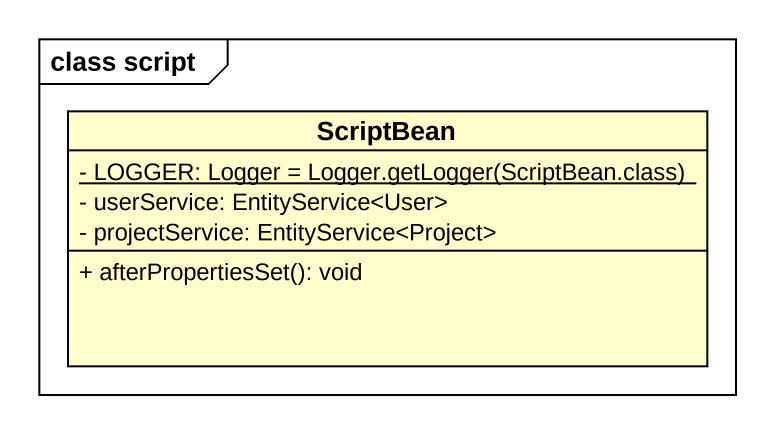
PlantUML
@startuml
mainframe class script
hide circle
hide empty members
skinparam classAttributeIconSize 0
class ScriptBean {
  {static} {field} - LOGGER: Logger = Logger.getLogger(ScriptBean.class)
  - userService: EntityService<User>
  - projectService: EntityService<Project>
  + afterPropertiesSet(): void
}
@enduml
